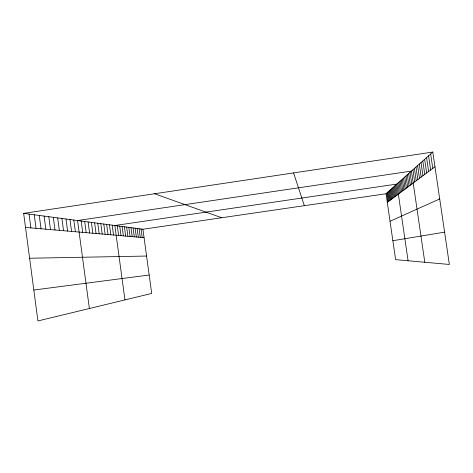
<?xml version="1.0" encoding="UTF-8"?>
<svg xmlns="http://www.w3.org/2000/svg" width="473" height="473" viewBox="0 0 473 473"><rect width="100%" height="100%" fill="white"/><g stroke="black" fill="none" stroke-linecap="round" stroke-linejoin="round"><path stroke-width="0.71" d="M386.039 193.747L432.801 152.052L449.35 264.466L395.617 259.636L386.039 193.747L142.911 229.245L23.65 213.364L37.923 320.948L151.691 293.443L142.911 229.245M387.298 202.385L434.965 166.768M390.042 221.252L439.701 198.938M392.868 240.716L444.59 232.154M23.65 213.364L432.801 152.052M33.82 290.026L149.172 275.014M29.604 258.234L146.577 256.047M25.518 227.448L144.064 237.665M154.553 193.747L221.695 217.746M293.597 172.911L304.34 205.678M430.649 153.973L432.771 168.406M428.573 155.818L430.661 169.984M426.581 157.598L428.627 171.504M424.653 159.312L426.664 172.97M422.803 160.968L424.772 174.383M421.011 162.564L422.945 175.749M419.279 164.107L421.183 177.068M417.612 165.597L419.48 178.339M415.992 167.04L417.83 179.569M414.431 168.435L416.234 180.763M412.917 169.783L414.691 181.916M424.795 262.261L411.451 171.09L77.548 220.542L89.379 308.508M410.026 172.355L411.747 184.115M408.654 173.585L410.345 185.162M407.318 174.774L408.985 186.179M406.017 175.932L407.661 187.166M404.764 177.056L406.378 188.124M403.54 178.144L405.13 189.058M402.352 179.202L403.924 189.963M401.199 180.231L402.748 190.838M400.075 181.23L401.601 191.695M398.981 182.206L400.489 192.529M397.917 183.152L399.407 193.339M408.069 260.753L396.888 184.074L114.85 225.509L124.955 299.912M395.925 184.931L397.373 194.852M394.99 185.765L396.421 195.568M394.08 186.581L395.487 196.26M393.187 187.373L394.583 196.939M392.318 188.148L393.696 197.602M391.473 188.904L392.832 198.246M390.639 189.643L391.987 198.879M389.829 190.365L391.159 199.5M389.037 191.074L390.349 200.103M388.262 191.766L389.563 200.688M387.505 192.44L388.788 201.267M386.766 193.102L388.037 201.829M141.031 228.997L142.196 237.505M139.109 228.743L140.28 237.34M137.14 228.477L138.329 237.168M135.136 228.211L136.33 236.997M133.079 227.939L134.291 236.819M130.98 227.661L132.204 236.642M128.833 227.371L130.069 236.459M126.64 227.081L127.887 236.269M124.387 226.78L125.652 236.08M122.087 226.472L123.37 235.879M119.734 226.159L121.029 235.678M117.322 225.84L118.628 235.471M112.19 225.154L113.526 235.034M109.452 224.793L110.812 234.797M106.644 224.415L108.021 234.555M103.764 224.031L105.154 234.312M100.802 223.64L102.209 234.058M97.757 223.232L99.182 233.798M94.624 222.818L96.072 233.526M91.407 222.387L92.874 233.254M88.09 221.943L89.58 232.97M84.685 221.494L86.187 232.675M81.167 221.021L82.698 232.373M73.818 220.046L75.39 231.746M69.974 219.531L71.565 231.415M66.001 219.005L67.621 231.078M61.904 218.455L63.548 230.723M57.671 217.893L59.338 230.363M53.295 217.308L54.992 229.984M48.778 216.711L50.499 229.6M44.095 216.084L45.846 229.198M39.253 215.44L41.033 228.784M34.239 214.772L36.049 228.353M29.042 214.08L30.875 227.909"/></g></svg>
